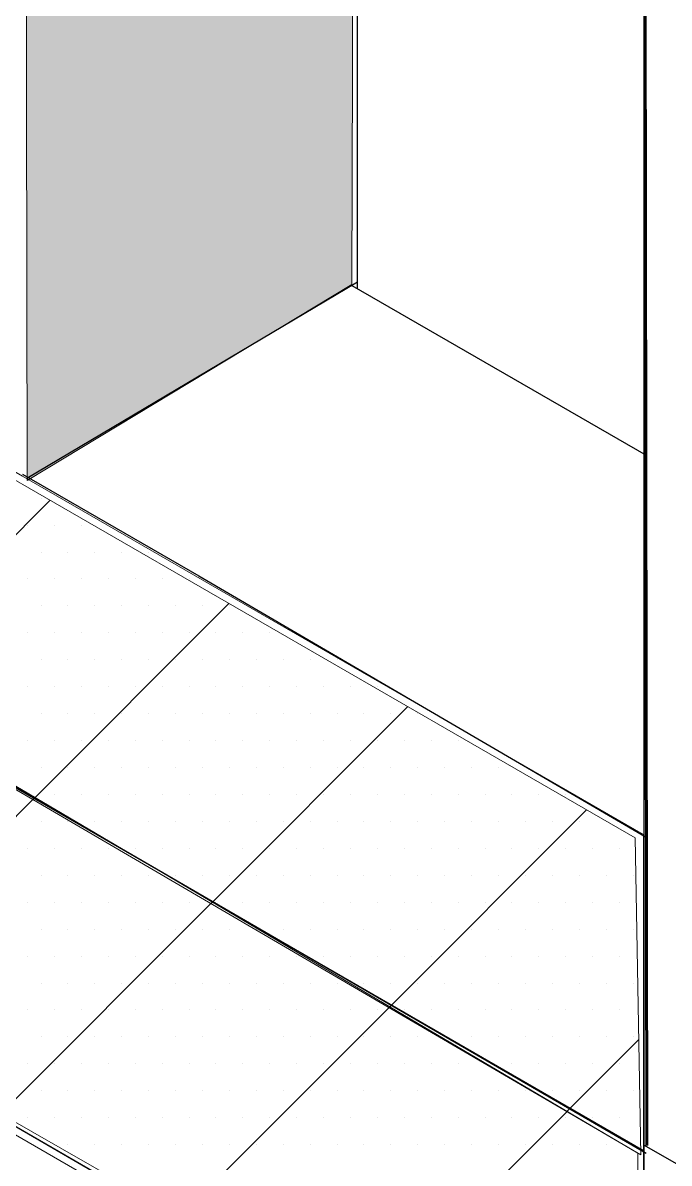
# Model space of a CAD drawing. Extents: x -1328 to 5679, y -4611 to 1603.
# Drawn here: x -223.7 to -191.3, y 946.5 to 1003.7 of the extents above; entities that cross this region are included whole.
import ezdxf

# ---------------------------------------------------------------- set-up
doc = ezdxf.new("R2010")
doc.units = 0
doc.header["$MEASUREMENT"] = 0
for name, color, linetype, lineweight in [('.ATI-HATCH', 7, 'Continuous', 0), ('G-ANNO-TTLB', 7, 'Continuous', 0), ('Layer 12', 7, 'Continuous', 0), ('TYVEK', 7, 'Continuous', 0)]:
    doc.layers.add(name, color=color, linetype=linetype, lineweight=lineweight)
pattern_1 = [(45, (0, 0), (-7.07107, 7.07107), [])]

# ---------------------------------------------------------------- blocks, each defined once
blk = doc.blocks.new('Block_251')
at = {"layer": '.ATI-HATCH'}
for points in [[(-192.587, 947.13), (-192.587, 947.13), (-192.582, 962.97), (-192.582, 962.97), (-192.582, 962.97), (-223.739, 980.945), (-223.739, 980.945), (-223.739, 980.945), (-241.741, 991.338), (-241.741, 991.338), (-241.741, 991.338), (-241.741, 975.488), (-241.741, 975.488), (-241.741, 975.488), (-192.587, 947.13), (-192.587, 947.13)], [(-241.741, 975.488), (-241.741, 975.488), (-252.017, 969.7), (-252.017, 969.7), (-252.017, 969.7), (-256.57, 967.136), (-256.57, 967.136), (-256.57, 967.136), (-192.592, 930.126), (-192.592, 930.126), (-192.592, 930.126), (-192.587, 947.13), (-192.587, 947.13), (-192.587, 947.13), (-241.741, 975.488), (-241.741, 975.488)]]:
    blk.add_open_spline(points, degree=3, knots=[0, 0, 0, 0, 1, 1, 1, 2, 2, 2, 3, 3, 3, 4, 4, 4, 5, 5, 5, 5], dxfattribs=at)
at = {"layer": '.ATI-HATCH', "color": 8, "lineweight": 0, "true_color": 0x808080}
for points in [[(-222.811, 979.834), (-222.811, 979.834), (-222.811, 979.834), (-222.811, 979.834)], [(-223.486, 978.484), (-223.486, 978.484), (-223.486, 978.484), (-223.486, 978.484)], [(-222.136, 978.484), (-222.136, 978.484), (-222.136, 978.484), (-222.136, 978.484)], [(-220.786, 978.484), (-220.786, 978.484), (-220.786, 978.484), (-220.786, 978.484)], [(-222.811, 977.133), (-222.811, 977.133), (-222.811, 977.133), (-222.811, 977.133)], [(-221.461, 977.133), (-221.461, 977.133), (-221.461, 977.133), (-221.461, 977.133)], [(-220.111, 977.133), (-220.111, 977.133), (-220.111, 977.133), (-220.111, 977.133)], [(-218.76, 977.133), (-218.76, 977.133), (-218.76, 977.133), (-218.76, 977.133)], [(-217.41, 977.133), (-217.41, 977.133), (-217.41, 977.133), (-217.41, 977.133)], [(-223.486, 975.783), (-223.486, 975.783), (-223.486, 975.783), (-223.486, 975.783)], [(-222.136, 975.783), (-222.136, 975.783), (-222.136, 975.783), (-222.136, 975.783)], [(-220.786, 975.783), (-220.786, 975.783), (-220.786, 975.783), (-220.786, 975.783)], [(-219.436, 975.783), (-219.436, 975.783), (-219.436, 975.783), (-219.436, 975.783)], [(-218.085, 975.783), (-218.085, 975.783), (-218.085, 975.783), (-218.085, 975.783)], [(-216.735, 975.783), (-216.735, 975.783), (-216.735, 975.783), (-216.735, 975.783)], [(-215.385, 975.783), (-215.385, 975.783), (-215.385, 975.783), (-215.385, 975.783)], [(-222.811, 974.433), (-222.811, 974.433), (-222.811, 974.433), (-222.811, 974.433)], [(-221.461, 974.433), (-221.461, 974.433), (-221.461, 974.433), (-221.461, 974.433)], [(-220.111, 974.433), (-220.111, 974.433), (-220.111, 974.433), (-220.111, 974.433)], [(-218.76, 974.433), (-218.76, 974.433), (-218.76, 974.433), (-218.76, 974.433)], [(-217.41, 974.433), (-217.41, 974.433), (-217.41, 974.433), (-217.41, 974.433)], [(-216.06, 974.433), (-216.06, 974.433), (-216.06, 974.433), (-216.06, 974.433)], [(-214.71, 974.433), (-214.71, 974.433), (-214.71, 974.433), (-214.71, 974.433)], [(-213.36, 974.433), (-213.36, 974.433), (-213.36, 974.433), (-213.36, 974.433)], [(-223.486, 973.083), (-223.486, 973.083), (-223.486, 973.083), (-223.486, 973.083)], [(-222.136, 973.083), (-222.136, 973.083), (-222.136, 973.083), (-222.136, 973.083)], [(-220.786, 973.083), (-220.786, 973.083), (-220.786, 973.083), (-220.786, 973.083)], [(-219.436, 973.083), (-219.436, 973.083), (-219.436, 973.083), (-219.436, 973.083)], [(-218.085, 973.083), (-218.085, 973.083), (-218.085, 973.083), (-218.085, 973.083)], [(-216.735, 973.083), (-216.735, 973.083), (-216.735, 973.083), (-216.735, 973.083)], [(-215.385, 973.083), (-215.385, 973.083), (-215.385, 973.083), (-215.385, 973.083)], [(-214.035, 973.083), (-214.035, 973.083), (-214.035, 973.083), (-214.035, 973.083)], [(-212.685, 973.083), (-212.685, 973.083), (-212.685, 973.083), (-212.685, 973.083)], [(-211.334, 973.083), (-211.334, 973.083), (-211.334, 973.083), (-211.334, 973.083)], [(-222.811, 971.733), (-222.811, 971.733), (-222.811, 971.733), (-222.811, 971.733)], [(-221.461, 971.733), (-221.461, 971.733), (-221.461, 971.733), (-221.461, 971.733)], [(-220.111, 971.733), (-220.111, 971.733), (-220.111, 971.733), (-220.111, 971.733)], [(-218.76, 971.733), (-218.76, 971.733), (-218.76, 971.733), (-218.76, 971.733)], [(-217.41, 971.733), (-217.41, 971.733), (-217.41, 971.733), (-217.41, 971.733)], [(-216.06, 971.733), (-216.06, 971.733), (-216.06, 971.733), (-216.06, 971.733)], [(-214.71, 971.733), (-214.71, 971.733), (-214.71, 971.733), (-214.71, 971.733)], [(-213.36, 971.733), (-213.36, 971.733), (-213.36, 971.733), (-213.36, 971.733)], [(-212.009, 971.733), (-212.009, 971.733), (-212.009, 971.733), (-212.009, 971.733)], [(-210.659, 971.733), (-210.659, 971.733), (-210.659, 971.733), (-210.659, 971.733)], [(-209.309, 971.733), (-209.309, 971.733), (-209.309, 971.733), (-209.309, 971.733)], [(-207.959, 971.733), (-207.959, 971.733), (-207.959, 971.733), (-207.959, 971.733)], [(-223.486, 970.382), (-223.486, 970.382), (-223.486, 970.382), (-223.486, 970.382)], [(-222.136, 970.382), (-222.136, 970.382), (-222.136, 970.382), (-222.136, 970.382)], [(-220.786, 970.382), (-220.786, 970.382), (-220.786, 970.382), (-220.786, 970.382)], [(-219.436, 970.382), (-219.436, 970.382), (-219.436, 970.382), (-219.436, 970.382)], [(-218.085, 970.382), (-218.085, 970.382), (-218.085, 970.382), (-218.085, 970.382)], [(-216.735, 970.382), (-216.735, 970.382), (-216.735, 970.382), (-216.735, 970.382)], [(-215.385, 970.382), (-215.385, 970.382), (-215.385, 970.382), (-215.385, 970.382)], [(-214.035, 970.382), (-214.035, 970.382), (-214.035, 970.382), (-214.035, 970.382)], [(-212.685, 970.382), (-212.685, 970.382), (-212.685, 970.382), (-212.685, 970.382)], [(-211.334, 970.382), (-211.334, 970.382), (-211.334, 970.382), (-211.334, 970.382)], [(-209.984, 970.382), (-209.984, 970.382), (-209.984, 970.382), (-209.984, 970.382)], [(-208.634, 970.382), (-208.634, 970.382), (-208.634, 970.382), (-208.634, 970.382)], [(-207.284, 970.382), (-207.284, 970.382), (-207.284, 970.382), (-207.284, 970.382)], [(-205.934, 970.382), (-205.934, 970.382), (-205.934, 970.382), (-205.934, 970.382)], [(-222.811, 969.032), (-222.811, 969.032), (-222.811, 969.032), (-222.811, 969.032)], [(-221.461, 969.032), (-221.461, 969.032), (-221.461, 969.032), (-221.461, 969.032)], [(-220.111, 969.032), (-220.111, 969.032), (-220.111, 969.032), (-220.111, 969.032)], [(-218.76, 969.032), (-218.76, 969.032), (-218.76, 969.032), (-218.76, 969.032)], [(-217.41, 969.032), (-217.41, 969.032), (-217.41, 969.032), (-217.41, 969.032)], [(-216.06, 969.032), (-216.06, 969.032), (-216.06, 969.032), (-216.06, 969.032)], [(-214.71, 969.032), (-214.71, 969.032), (-214.71, 969.032), (-214.71, 969.032)], [(-213.36, 969.032), (-213.36, 969.032), (-213.36, 969.032), (-213.36, 969.032)], [(-212.009, 969.032), (-212.009, 969.032), (-212.009, 969.032), (-212.009, 969.032)], [(-210.659, 969.032), (-210.659, 969.032), (-210.659, 969.032), (-210.659, 969.032)], [(-209.309, 969.032), (-209.309, 969.032), (-209.309, 969.032), (-209.309, 969.032)], [(-207.959, 969.032), (-207.959, 969.032), (-207.959, 969.032), (-207.959, 969.032)], [(-206.609, 969.032), (-206.609, 969.032), (-206.609, 969.032), (-206.609, 969.032)], [(-205.258, 969.032), (-205.258, 969.032), (-205.258, 969.032), (-205.258, 969.032)], [(-203.908, 969.032), (-203.908, 969.032), (-203.908, 969.032), (-203.908, 969.032)], [(-223.486, 967.682), (-223.486, 967.682), (-223.486, 967.682), (-223.486, 967.682)], [(-222.136, 967.682), (-222.136, 967.682), (-222.136, 967.682), (-222.136, 967.682)], [(-220.786, 967.682), (-220.786, 967.682), (-220.786, 967.682), (-220.786, 967.682)], [(-219.436, 967.682), (-219.436, 967.682), (-219.436, 967.682), (-219.436, 967.682)], [(-218.085, 967.682), (-218.085, 967.682), (-218.085, 967.682), (-218.085, 967.682)], [(-216.735, 967.682), (-216.735, 967.682), (-216.735, 967.682), (-216.735, 967.682)], [(-215.385, 967.682), (-215.385, 967.682), (-215.385, 967.682), (-215.385, 967.682)], [(-214.035, 967.682), (-214.035, 967.682), (-214.035, 967.682), (-214.035, 967.682)], [(-212.685, 967.682), (-212.685, 967.682), (-212.685, 967.682), (-212.685, 967.682)], [(-211.334, 967.682), (-211.334, 967.682), (-211.334, 967.682), (-211.334, 967.682)], [(-209.984, 967.682), (-209.984, 967.682), (-209.984, 967.682), (-209.984, 967.682)], [(-208.634, 967.682), (-208.634, 967.682), (-208.634, 967.682), (-208.634, 967.682)], [(-207.284, 967.682), (-207.284, 967.682), (-207.284, 967.682), (-207.284, 967.682)], [(-205.934, 967.682), (-205.934, 967.682), (-205.934, 967.682), (-205.934, 967.682)], [(-204.583, 967.682), (-204.583, 967.682), (-204.583, 967.682), (-204.583, 967.682)], [(-203.233, 967.682), (-203.233, 967.682), (-203.233, 967.682), (-203.233, 967.682)], [(-201.883, 967.682), (-201.883, 967.682), (-201.883, 967.682), (-201.883, 967.682)], [(-222.811, 966.332), (-222.811, 966.332), (-222.811, 966.332), (-222.811, 966.332)], [(-221.461, 966.332), (-221.461, 966.332), (-221.461, 966.332), (-221.461, 966.332)], [(-220.111, 966.332), (-220.111, 966.332), (-220.111, 966.332), (-220.111, 966.332)], [(-218.76, 966.332), (-218.76, 966.332), (-218.76, 966.332), (-218.76, 966.332)], [(-217.41, 966.332), (-217.41, 966.332), (-217.41, 966.332), (-217.41, 966.332)], [(-216.06, 966.332), (-216.06, 966.332), (-216.06, 966.332), (-216.06, 966.332)], [(-214.71, 966.332), (-214.71, 966.332), (-214.71, 966.332), (-214.71, 966.332)], [(-213.36, 966.332), (-213.36, 966.332), (-213.36, 966.332), (-213.36, 966.332)], [(-212.009, 966.332), (-212.009, 966.332), (-212.009, 966.332), (-212.009, 966.332)], [(-210.659, 966.332), (-210.659, 966.332), (-210.659, 966.332), (-210.659, 966.332)], [(-209.309, 966.332), (-209.309, 966.332), (-209.309, 966.332), (-209.309, 966.332)], [(-207.959, 966.332), (-207.959, 966.332), (-207.959, 966.332), (-207.959, 966.332)], [(-206.609, 966.332), (-206.609, 966.332), (-206.609, 966.332), (-206.609, 966.332)], [(-205.258, 966.332), (-205.258, 966.332), (-205.258, 966.332), (-205.258, 966.332)], [(-203.908, 966.332), (-203.908, 966.332), (-203.908, 966.332), (-203.908, 966.332)], [(-202.558, 966.332), (-202.558, 966.332), (-202.558, 966.332), (-202.558, 966.332)], [(-201.208, 966.332), (-201.208, 966.332), (-201.208, 966.332), (-201.208, 966.332)], [(-199.858, 966.332), (-199.858, 966.332), (-199.858, 966.332), (-199.858, 966.332)], [(-198.507, 966.332), (-198.507, 966.332), (-198.507, 966.332), (-198.507, 966.332)], [(-223.486, 964.982), (-223.486, 964.982), (-223.486, 964.982), (-223.486, 964.982)], [(-222.136, 964.982), (-222.136, 964.982), (-222.136, 964.982), (-222.136, 964.982)], [(-220.786, 964.982), (-220.786, 964.982), (-220.786, 964.982), (-220.786, 964.982)], [(-219.436, 964.982), (-219.436, 964.982), (-219.436, 964.982), (-219.436, 964.982)], [(-218.085, 964.982), (-218.085, 964.982), (-218.085, 964.982), (-218.085, 964.982)], [(-216.735, 964.982), (-216.735, 964.982), (-216.735, 964.982), (-216.735, 964.982)], [(-215.385, 964.982), (-215.385, 964.982), (-215.385, 964.982), (-215.385, 964.982)], [(-214.035, 964.982), (-214.035, 964.982), (-214.035, 964.982), (-214.035, 964.982)], [(-212.685, 964.982), (-212.685, 964.982), (-212.685, 964.982), (-212.685, 964.982)], [(-211.334, 964.982), (-211.334, 964.982), (-211.334, 964.982), (-211.334, 964.982)], [(-209.984, 964.982), (-209.984, 964.982), (-209.984, 964.982), (-209.984, 964.982)], [(-208.634, 964.982), (-208.634, 964.982), (-208.634, 964.982), (-208.634, 964.982)], [(-207.284, 964.982), (-207.284, 964.982), (-207.284, 964.982), (-207.284, 964.982)], [(-205.934, 964.982), (-205.934, 964.982), (-205.934, 964.982), (-205.934, 964.982)], [(-204.583, 964.982), (-204.583, 964.982), (-204.583, 964.982), (-204.583, 964.982)], [(-203.233, 964.982), (-203.233, 964.982), (-203.233, 964.982), (-203.233, 964.982)], [(-201.883, 964.982), (-201.883, 964.982), (-201.883, 964.982), (-201.883, 964.982)], [(-200.533, 964.982), (-200.533, 964.982), (-200.533, 964.982), (-200.533, 964.982)], [(-199.183, 964.982), (-199.183, 964.982), (-199.183, 964.982), (-199.183, 964.982)], [(-197.832, 964.982), (-197.832, 964.982), (-197.832, 964.982), (-197.832, 964.982)], [(-196.482, 964.982), (-196.482, 964.982), (-196.482, 964.982), (-196.482, 964.982)], [(-222.811, 963.631), (-222.811, 963.631), (-222.811, 963.631), (-222.811, 963.631)], [(-221.461, 963.631), (-221.461, 963.631), (-221.461, 963.631), (-221.461, 963.631)], [(-220.111, 963.631), (-220.111, 963.631), (-220.111, 963.631), (-220.111, 963.631)], [(-218.76, 963.631), (-218.76, 963.631), (-218.76, 963.631), (-218.76, 963.631)], [(-217.41, 963.631), (-217.41, 963.631), (-217.41, 963.631), (-217.41, 963.631)], [(-216.06, 963.631), (-216.06, 963.631), (-216.06, 963.631), (-216.06, 963.631)], [(-214.71, 963.631), (-214.71, 963.631), (-214.71, 963.631), (-214.71, 963.631)], [(-213.36, 963.631), (-213.36, 963.631), (-213.36, 963.631), (-213.36, 963.631)], [(-212.009, 963.631), (-212.009, 963.631), (-212.009, 963.631), (-212.009, 963.631)], [(-210.659, 963.631), (-210.659, 963.631), (-210.659, 963.631), (-210.659, 963.631)], [(-209.309, 963.631), (-209.309, 963.631), (-209.309, 963.631), (-209.309, 963.631)], [(-207.959, 963.631), (-207.959, 963.631), (-207.959, 963.631), (-207.959, 963.631)], [(-206.609, 963.631), (-206.609, 963.631), (-206.609, 963.631), (-206.609, 963.631)], [(-205.258, 963.631), (-205.258, 963.631), (-205.258, 963.631), (-205.258, 963.631)], [(-203.908, 963.631), (-203.908, 963.631), (-203.908, 963.631), (-203.908, 963.631)], [(-202.558, 963.631), (-202.558, 963.631), (-202.558, 963.631), (-202.558, 963.631)], [(-201.208, 963.631), (-201.208, 963.631), (-201.208, 963.631), (-201.208, 963.631)], [(-199.858, 963.631), (-199.858, 963.631), (-199.858, 963.631), (-199.858, 963.631)], [(-198.507, 963.631), (-198.507, 963.631), (-198.507, 963.631), (-198.507, 963.631)], [(-197.157, 963.631), (-197.157, 963.631), (-197.157, 963.631), (-197.157, 963.631)], [(-195.807, 963.631), (-195.807, 963.631), (-195.807, 963.631), (-195.807, 963.631)], [(-194.457, 963.631), (-194.457, 963.631), (-194.457, 963.631), (-194.457, 963.631)], [(-223.486, 962.281), (-223.486, 962.281), (-223.486, 962.281), (-223.486, 962.281)], [(-222.136, 962.281), (-222.136, 962.281), (-222.136, 962.281), (-222.136, 962.281)], [(-220.786, 962.281), (-220.786, 962.281), (-220.786, 962.281), (-220.786, 962.281)], [(-219.436, 962.281), (-219.436, 962.281), (-219.436, 962.281), (-219.436, 962.281)], [(-218.085, 962.281), (-218.085, 962.281), (-218.085, 962.281), (-218.085, 962.281)], [(-216.735, 962.281), (-216.735, 962.281), (-216.735, 962.281), (-216.735, 962.281)], [(-215.385, 962.281), (-215.385, 962.281), (-215.385, 962.281), (-215.385, 962.281)], [(-214.035, 962.281), (-214.035, 962.281), (-214.035, 962.281), (-214.035, 962.281)], [(-212.685, 962.281), (-212.685, 962.281), (-212.685, 962.281), (-212.685, 962.281)], [(-211.334, 962.281), (-211.334, 962.281), (-211.334, 962.281), (-211.334, 962.281)], [(-209.984, 962.281), (-209.984, 962.281), (-209.984, 962.281), (-209.984, 962.281)], [(-208.634, 962.281), (-208.634, 962.281), (-208.634, 962.281), (-208.634, 962.281)], [(-207.284, 962.281), (-207.284, 962.281), (-207.284, 962.281), (-207.284, 962.281)], [(-205.934, 962.281), (-205.934, 962.281), (-205.934, 962.281), (-205.934, 962.281)], [(-204.583, 962.281), (-204.583, 962.281), (-204.583, 962.281), (-204.583, 962.281)], [(-203.233, 962.281), (-203.233, 962.281), (-203.233, 962.281), (-203.233, 962.281)], [(-201.883, 962.281), (-201.883, 962.281), (-201.883, 962.281), (-201.883, 962.281)], [(-200.533, 962.281), (-200.533, 962.281), (-200.533, 962.281), (-200.533, 962.281)], [(-199.183, 962.281), (-199.183, 962.281), (-199.183, 962.281), (-199.183, 962.281)], [(-197.832, 962.281), (-197.832, 962.281), (-197.832, 962.281), (-197.832, 962.281)], [(-196.482, 962.281), (-196.482, 962.281), (-196.482, 962.281), (-196.482, 962.281)], [(-195.132, 962.281), (-195.132, 962.281), (-195.132, 962.281), (-195.132, 962.281)], [(-193.782, 962.281), (-193.782, 962.281), (-193.782, 962.281), (-193.782, 962.281)], [(-222.811, 960.931), (-222.811, 960.931), (-222.811, 960.931), (-222.811, 960.931)], [(-221.461, 960.931), (-221.461, 960.931), (-221.461, 960.931), (-221.461, 960.931)], [(-220.111, 960.931), (-220.111, 960.931), (-220.111, 960.931), (-220.111, 960.931)], [(-218.76, 960.931), (-218.76, 960.931), (-218.76, 960.931), (-218.76, 960.931)], [(-217.41, 960.931), (-217.41, 960.931), (-217.41, 960.931), (-217.41, 960.931)], [(-216.06, 960.931), (-216.06, 960.931), (-216.06, 960.931), (-216.06, 960.931)], [(-214.71, 960.931), (-214.71, 960.931), (-214.71, 960.931), (-214.71, 960.931)], [(-213.36, 960.931), (-213.36, 960.931), (-213.36, 960.931), (-213.36, 960.931)], [(-212.009, 960.931), (-212.009, 960.931), (-212.009, 960.931), (-212.009, 960.931)], [(-210.659, 960.931), (-210.659, 960.931), (-210.659, 960.931), (-210.659, 960.931)], [(-209.309, 960.931), (-209.309, 960.931), (-209.309, 960.931), (-209.309, 960.931)], [(-207.959, 960.931), (-207.959, 960.931), (-207.959, 960.931), (-207.959, 960.931)], [(-206.609, 960.931), (-206.609, 960.931), (-206.609, 960.931), (-206.609, 960.931)], [(-205.258, 960.931), (-205.258, 960.931), (-205.258, 960.931), (-205.258, 960.931)], [(-203.908, 960.931), (-203.908, 960.931), (-203.908, 960.931), (-203.908, 960.931)], [(-202.558, 960.931), (-202.558, 960.931), (-202.558, 960.931), (-202.558, 960.931)], [(-201.208, 960.931), (-201.208, 960.931), (-201.208, 960.931), (-201.208, 960.931)], [(-199.858, 960.931), (-199.858, 960.931), (-199.858, 960.931), (-199.858, 960.931)], [(-198.507, 960.931), (-198.507, 960.931), (-198.507, 960.931), (-198.507, 960.931)], [(-197.157, 960.931), (-197.157, 960.931), (-197.157, 960.931), (-197.157, 960.931)], [(-195.807, 960.931), (-195.807, 960.931), (-195.807, 960.931), (-195.807, 960.931)], [(-194.457, 960.931), (-194.457, 960.931), (-194.457, 960.931), (-194.457, 960.931)], [(-193.107, 960.931), (-193.107, 960.931), (-193.107, 960.931), (-193.107, 960.931)], [(-223.486, 959.581), (-223.486, 959.581), (-223.486, 959.581), (-223.486, 959.581)], [(-222.136, 959.581), (-222.136, 959.581), (-222.136, 959.581), (-222.136, 959.581)], [(-220.786, 959.581), (-220.786, 959.581), (-220.786, 959.581), (-220.786, 959.581)], [(-219.436, 959.581), (-219.436, 959.581), (-219.436, 959.581), (-219.436, 959.581)], [(-218.085, 959.581), (-218.085, 959.581), (-218.085, 959.581), (-218.085, 959.581)], [(-216.735, 959.581), (-216.735, 959.581), (-216.735, 959.581), (-216.735, 959.581)], [(-215.385, 959.581), (-215.385, 959.581), (-215.385, 959.581), (-215.385, 959.581)], [(-214.035, 959.581), (-214.035, 959.581), (-214.035, 959.581), (-214.035, 959.581)], [(-212.685, 959.581), (-212.685, 959.581), (-212.685, 959.581), (-212.685, 959.581)], [(-211.334, 959.581), (-211.334, 959.581), (-211.334, 959.581), (-211.334, 959.581)], [(-209.984, 959.581), (-209.984, 959.581), (-209.984, 959.581), (-209.984, 959.581)], [(-208.634, 959.581), (-208.634, 959.581), (-208.634, 959.581), (-208.634, 959.581)], [(-207.284, 959.581), (-207.284, 959.581), (-207.284, 959.581), (-207.284, 959.581)], [(-205.934, 959.581), (-205.934, 959.581), (-205.934, 959.581), (-205.934, 959.581)], [(-204.583, 959.581), (-204.583, 959.581), (-204.583, 959.581), (-204.583, 959.581)], [(-203.233, 959.581), (-203.233, 959.581), (-203.233, 959.581), (-203.233, 959.581)], [(-201.883, 959.581), (-201.883, 959.581), (-201.883, 959.581), (-201.883, 959.581)], [(-200.533, 959.581), (-200.533, 959.581), (-200.533, 959.581), (-200.533, 959.581)], [(-199.183, 959.581), (-199.183, 959.581), (-199.183, 959.581), (-199.183, 959.581)], [(-197.832, 959.581), (-197.832, 959.581), (-197.832, 959.581), (-197.832, 959.581)], [(-196.482, 959.581), (-196.482, 959.581), (-196.482, 959.581), (-196.482, 959.581)], [(-195.132, 959.581), (-195.132, 959.581), (-195.132, 959.581), (-195.132, 959.581)], [(-193.782, 959.581), (-193.782, 959.581), (-193.782, 959.581), (-193.782, 959.581)], [(-222.811, 958.231), (-222.811, 958.231), (-222.811, 958.231), (-222.811, 958.231)], [(-221.461, 958.231), (-221.461, 958.231), (-221.461, 958.231), (-221.461, 958.231)], [(-220.111, 958.231), (-220.111, 958.231), (-220.111, 958.231), (-220.111, 958.231)], [(-218.76, 958.231), (-218.76, 958.231), (-218.76, 958.231), (-218.76, 958.231)], [(-217.41, 958.231), (-217.41, 958.231), (-217.41, 958.231), (-217.41, 958.231)], [(-216.06, 958.231), (-216.06, 958.231), (-216.06, 958.231), (-216.06, 958.231)], [(-214.71, 958.231), (-214.71, 958.231), (-214.71, 958.231), (-214.71, 958.231)], [(-213.36, 958.231), (-213.36, 958.231), (-213.36, 958.231), (-213.36, 958.231)], [(-212.009, 958.231), (-212.009, 958.231), (-212.009, 958.231), (-212.009, 958.231)], [(-210.659, 958.231), (-210.659, 958.231), (-210.659, 958.231), (-210.659, 958.231)], [(-209.309, 958.231), (-209.309, 958.231), (-209.309, 958.231), (-209.309, 958.231)], [(-207.959, 958.231), (-207.959, 958.231), (-207.959, 958.231), (-207.959, 958.231)], [(-206.609, 958.231), (-206.609, 958.231), (-206.609, 958.231), (-206.609, 958.231)], [(-205.258, 958.231), (-205.258, 958.231), (-205.258, 958.231), (-205.258, 958.231)], [(-203.908, 958.231), (-203.908, 958.231), (-203.908, 958.231), (-203.908, 958.231)], [(-202.558, 958.231), (-202.558, 958.231), (-202.558, 958.231), (-202.558, 958.231)], [(-201.208, 958.231), (-201.208, 958.231), (-201.208, 958.231), (-201.208, 958.231)], [(-199.858, 958.231), (-199.858, 958.231), (-199.858, 958.231), (-199.858, 958.231)], [(-198.507, 958.231), (-198.507, 958.231), (-198.507, 958.231), (-198.507, 958.231)], [(-197.157, 958.231), (-197.157, 958.231), (-197.157, 958.231), (-197.157, 958.231)], [(-195.807, 958.231), (-195.807, 958.231), (-195.807, 958.231), (-195.807, 958.231)], [(-194.457, 958.231), (-194.457, 958.231), (-194.457, 958.231), (-194.457, 958.231)], [(-193.107, 958.231), (-193.107, 958.231), (-193.107, 958.231), (-193.107, 958.231)], [(-223.486, 956.881), (-223.486, 956.881), (-223.486, 956.881), (-223.486, 956.881)], [(-222.136, 956.881), (-222.136, 956.881), (-222.136, 956.881), (-222.136, 956.881)], [(-220.786, 956.881), (-220.786, 956.881), (-220.786, 956.881), (-220.786, 956.881)], [(-219.436, 956.881), (-219.436, 956.881), (-219.436, 956.881), (-219.436, 956.881)], [(-218.085, 956.881), (-218.085, 956.881), (-218.085, 956.881), (-218.085, 956.881)], [(-216.735, 956.881), (-216.735, 956.881), (-216.735, 956.881), (-216.735, 956.881)], [(-215.385, 956.881), (-215.385, 956.881), (-215.385, 956.881), (-215.385, 956.881)], [(-214.035, 956.881), (-214.035, 956.881), (-214.035, 956.881), (-214.035, 956.881)], [(-212.685, 956.881), (-212.685, 956.881), (-212.685, 956.881), (-212.685, 956.881)], [(-211.334, 956.881), (-211.334, 956.881), (-211.334, 956.881), (-211.334, 956.881)], [(-209.984, 956.881), (-209.984, 956.881), (-209.984, 956.881), (-209.984, 956.881)], [(-208.634, 956.881), (-208.634, 956.881), (-208.634, 956.881), (-208.634, 956.881)], [(-207.284, 956.881), (-207.284, 956.881), (-207.284, 956.881), (-207.284, 956.881)], [(-205.934, 956.881), (-205.934, 956.881), (-205.934, 956.881), (-205.934, 956.881)], [(-204.583, 956.881), (-204.583, 956.881), (-204.583, 956.881), (-204.583, 956.881)], [(-203.233, 956.881), (-203.233, 956.881), (-203.233, 956.881), (-203.233, 956.881)], [(-201.883, 956.881), (-201.883, 956.881), (-201.883, 956.881), (-201.883, 956.881)], [(-200.533, 956.881), (-200.533, 956.881), (-200.533, 956.881), (-200.533, 956.881)], [(-199.183, 956.881), (-199.183, 956.881), (-199.183, 956.881), (-199.183, 956.881)], [(-197.832, 956.881), (-197.832, 956.881), (-197.832, 956.881), (-197.832, 956.881)], [(-196.482, 956.881), (-196.482, 956.881), (-196.482, 956.881), (-196.482, 956.881)], [(-195.132, 956.881), (-195.132, 956.881), (-195.132, 956.881), (-195.132, 956.881)], [(-193.782, 956.881), (-193.782, 956.881), (-193.782, 956.881), (-193.782, 956.881)], [(-222.811, 955.53), (-222.811, 955.53), (-222.811, 955.53), (-222.811, 955.53)], [(-221.461, 955.53), (-221.461, 955.53), (-221.461, 955.53), (-221.461, 955.53)], [(-220.111, 955.53), (-220.111, 955.53), (-220.111, 955.53), (-220.111, 955.53)], [(-218.76, 955.53), (-218.76, 955.53), (-218.76, 955.53), (-218.76, 955.53)], [(-217.41, 955.53), (-217.41, 955.53), (-217.41, 955.53), (-217.41, 955.53)], [(-216.06, 955.53), (-216.06, 955.53), (-216.06, 955.53), (-216.06, 955.53)], [(-214.71, 955.53), (-214.71, 955.53), (-214.71, 955.53), (-214.71, 955.53)], [(-213.36, 955.53), (-213.36, 955.53), (-213.36, 955.53), (-213.36, 955.53)], [(-212.009, 955.53), (-212.009, 955.53), (-212.009, 955.53), (-212.009, 955.53)], [(-210.659, 955.53), (-210.659, 955.53), (-210.659, 955.53), (-210.659, 955.53)], [(-209.309, 955.53), (-209.309, 955.53), (-209.309, 955.53), (-209.309, 955.53)], [(-207.959, 955.53), (-207.959, 955.53), (-207.959, 955.53), (-207.959, 955.53)], [(-206.609, 955.53), (-206.609, 955.53), (-206.609, 955.53), (-206.609, 955.53)], [(-205.258, 955.53), (-205.258, 955.53), (-205.258, 955.53), (-205.258, 955.53)], [(-203.908, 955.53), (-203.908, 955.53), (-203.908, 955.53), (-203.908, 955.53)], [(-202.558, 955.53), (-202.558, 955.53), (-202.558, 955.53), (-202.558, 955.53)], [(-201.208, 955.53), (-201.208, 955.53), (-201.208, 955.53), (-201.208, 955.53)], [(-199.858, 955.53), (-199.858, 955.53), (-199.858, 955.53), (-199.858, 955.53)], [(-198.507, 955.53), (-198.507, 955.53), (-198.507, 955.53), (-198.507, 955.53)], [(-197.157, 955.53), (-197.157, 955.53), (-197.157, 955.53), (-197.157, 955.53)], [(-195.807, 955.53), (-195.807, 955.53), (-195.807, 955.53), (-195.807, 955.53)], [(-194.457, 955.53), (-194.457, 955.53), (-194.457, 955.53), (-194.457, 955.53)], [(-193.107, 955.53), (-193.107, 955.53), (-193.107, 955.53), (-193.107, 955.53)], [(-223.486, 954.18), (-223.486, 954.18), (-223.486, 954.18), (-223.486, 954.18)], [(-222.136, 954.18), (-222.136, 954.18), (-222.136, 954.18), (-222.136, 954.18)], [(-220.786, 954.18), (-220.786, 954.18), (-220.786, 954.18), (-220.786, 954.18)], [(-219.436, 954.18), (-219.436, 954.18), (-219.436, 954.18), (-219.436, 954.18)], [(-218.085, 954.18), (-218.085, 954.18), (-218.085, 954.18), (-218.085, 954.18)], [(-216.735, 954.18), (-216.735, 954.18), (-216.735, 954.18), (-216.735, 954.18)], [(-215.385, 954.18), (-215.385, 954.18), (-215.385, 954.18), (-215.385, 954.18)], [(-214.035, 954.18), (-214.035, 954.18), (-214.035, 954.18), (-214.035, 954.18)], [(-212.685, 954.18), (-212.685, 954.18), (-212.685, 954.18), (-212.685, 954.18)], [(-211.334, 954.18), (-211.334, 954.18), (-211.334, 954.18), (-211.334, 954.18)], [(-209.984, 954.18), (-209.984, 954.18), (-209.984, 954.18), (-209.984, 954.18)], [(-208.634, 954.18), (-208.634, 954.18), (-208.634, 954.18), (-208.634, 954.18)], [(-207.284, 954.18), (-207.284, 954.18), (-207.284, 954.18), (-207.284, 954.18)], [(-205.934, 954.18), (-205.934, 954.18), (-205.934, 954.18), (-205.934, 954.18)], [(-204.583, 954.18), (-204.583, 954.18), (-204.583, 954.18), (-204.583, 954.18)], [(-203.233, 954.18), (-203.233, 954.18), (-203.233, 954.18), (-203.233, 954.18)], [(-201.883, 954.18), (-201.883, 954.18), (-201.883, 954.18), (-201.883, 954.18)], [(-200.533, 954.18), (-200.533, 954.18), (-200.533, 954.18), (-200.533, 954.18)], [(-199.183, 954.18), (-199.183, 954.18), (-199.183, 954.18), (-199.183, 954.18)], [(-197.832, 954.18), (-197.832, 954.18), (-197.832, 954.18), (-197.832, 954.18)], [(-196.482, 954.18), (-196.482, 954.18), (-196.482, 954.18), (-196.482, 954.18)], [(-195.132, 954.18), (-195.132, 954.18), (-195.132, 954.18), (-195.132, 954.18)], [(-193.782, 954.18), (-193.782, 954.18), (-193.782, 954.18), (-193.782, 954.18)], [(-222.811, 952.83), (-222.811, 952.83), (-222.811, 952.83), (-222.811, 952.83)], [(-221.461, 952.83), (-221.461, 952.83), (-221.461, 952.83), (-221.461, 952.83)], [(-220.111, 952.83), (-220.111, 952.83), (-220.111, 952.83), (-220.111, 952.83)], [(-218.76, 952.83), (-218.76, 952.83), (-218.76, 952.83), (-218.76, 952.83)], [(-217.41, 952.83), (-217.41, 952.83), (-217.41, 952.83), (-217.41, 952.83)], [(-216.06, 952.83), (-216.06, 952.83), (-216.06, 952.83), (-216.06, 952.83)], [(-214.71, 952.83), (-214.71, 952.83), (-214.71, 952.83), (-214.71, 952.83)], [(-213.36, 952.83), (-213.36, 952.83), (-213.36, 952.83), (-213.36, 952.83)], [(-212.009, 952.83), (-212.009, 952.83), (-212.009, 952.83), (-212.009, 952.83)], [(-210.659, 952.83), (-210.659, 952.83), (-210.659, 952.83), (-210.659, 952.83)], [(-209.309, 952.83), (-209.309, 952.83), (-209.309, 952.83), (-209.309, 952.83)], [(-207.959, 952.83), (-207.959, 952.83), (-207.959, 952.83), (-207.959, 952.83)], [(-206.609, 952.83), (-206.609, 952.83), (-206.609, 952.83), (-206.609, 952.83)], [(-205.258, 952.83), (-205.258, 952.83), (-205.258, 952.83), (-205.258, 952.83)], [(-203.908, 952.83), (-203.908, 952.83), (-203.908, 952.83), (-203.908, 952.83)], [(-202.558, 952.83), (-202.558, 952.83), (-202.558, 952.83), (-202.558, 952.83)], [(-201.208, 952.83), (-201.208, 952.83), (-201.208, 952.83), (-201.208, 952.83)], [(-199.858, 952.83), (-199.858, 952.83), (-199.858, 952.83), (-199.858, 952.83)], [(-198.507, 952.83), (-198.507, 952.83), (-198.507, 952.83), (-198.507, 952.83)], [(-197.157, 952.83), (-197.157, 952.83), (-197.157, 952.83), (-197.157, 952.83)], [(-195.807, 952.83), (-195.807, 952.83), (-195.807, 952.83), (-195.807, 952.83)], [(-194.457, 952.83), (-194.457, 952.83), (-194.457, 952.83), (-194.457, 952.83)], [(-193.107, 952.83), (-193.107, 952.83), (-193.107, 952.83), (-193.107, 952.83)], [(-223.486, 951.48), (-223.486, 951.48), (-223.486, 951.48), (-223.486, 951.48)], [(-222.136, 951.48), (-222.136, 951.48), (-222.136, 951.48), (-222.136, 951.48)], [(-220.786, 951.48), (-220.786, 951.48), (-220.786, 951.48), (-220.786, 951.48)], [(-219.436, 951.48), (-219.436, 951.48), (-219.436, 951.48), (-219.436, 951.48)], [(-218.085, 951.48), (-218.085, 951.48), (-218.085, 951.48), (-218.085, 951.48)], [(-216.735, 951.48), (-216.735, 951.48), (-216.735, 951.48), (-216.735, 951.48)], [(-215.385, 951.48), (-215.385, 951.48), (-215.385, 951.48), (-215.385, 951.48)], [(-214.035, 951.48), (-214.035, 951.48), (-214.035, 951.48), (-214.035, 951.48)], [(-212.685, 951.48), (-212.685, 951.48), (-212.685, 951.48), (-212.685, 951.48)], [(-211.334, 951.48), (-211.334, 951.48), (-211.334, 951.48), (-211.334, 951.48)], [(-209.984, 951.48), (-209.984, 951.48), (-209.984, 951.48), (-209.984, 951.48)], [(-208.634, 951.48), (-208.634, 951.48), (-208.634, 951.48), (-208.634, 951.48)], [(-207.284, 951.48), (-207.284, 951.48), (-207.284, 951.48), (-207.284, 951.48)], [(-205.934, 951.48), (-205.934, 951.48), (-205.934, 951.48), (-205.934, 951.48)], [(-204.583, 951.48), (-204.583, 951.48), (-204.583, 951.48), (-204.583, 951.48)], [(-203.233, 951.48), (-203.233, 951.48), (-203.233, 951.48), (-203.233, 951.48)], [(-201.883, 951.48), (-201.883, 951.48), (-201.883, 951.48), (-201.883, 951.48)], [(-200.533, 951.48), (-200.533, 951.48), (-200.533, 951.48), (-200.533, 951.48)], [(-199.183, 951.48), (-199.183, 951.48), (-199.183, 951.48), (-199.183, 951.48)], [(-197.832, 951.48), (-197.832, 951.48), (-197.832, 951.48), (-197.832, 951.48)], [(-196.482, 951.48), (-196.482, 951.48), (-196.482, 951.48), (-196.482, 951.48)], [(-195.132, 951.48), (-195.132, 951.48), (-195.132, 951.48), (-195.132, 951.48)], [(-193.782, 951.48), (-193.782, 951.48), (-193.782, 951.48), (-193.782, 951.48)], [(-222.811, 950.13), (-222.811, 950.13), (-222.811, 950.13), (-222.811, 950.13)], [(-221.461, 950.13), (-221.461, 950.13), (-221.461, 950.13), (-221.461, 950.13)], [(-220.111, 950.13), (-220.111, 950.13), (-220.111, 950.13), (-220.111, 950.13)], [(-218.76, 950.13), (-218.76, 950.13), (-218.76, 950.13), (-218.76, 950.13)], [(-217.41, 950.13), (-217.41, 950.13), (-217.41, 950.13), (-217.41, 950.13)], [(-216.06, 950.13), (-216.06, 950.13), (-216.06, 950.13), (-216.06, 950.13)], [(-214.71, 950.13), (-214.71, 950.13), (-214.71, 950.13), (-214.71, 950.13)], [(-213.36, 950.13), (-213.36, 950.13), (-213.36, 950.13), (-213.36, 950.13)], [(-212.009, 950.13), (-212.009, 950.13), (-212.009, 950.13), (-212.009, 950.13)], [(-210.659, 950.13), (-210.659, 950.13), (-210.659, 950.13), (-210.659, 950.13)], [(-209.309, 950.13), (-209.309, 950.13), (-209.309, 950.13), (-209.309, 950.13)], [(-207.959, 950.13), (-207.959, 950.13), (-207.959, 950.13), (-207.959, 950.13)], [(-206.609, 950.13), (-206.609, 950.13), (-206.609, 950.13), (-206.609, 950.13)], [(-205.258, 950.13), (-205.258, 950.13), (-205.258, 950.13), (-205.258, 950.13)], [(-203.908, 950.13), (-203.908, 950.13), (-203.908, 950.13), (-203.908, 950.13)], [(-202.558, 950.13), (-202.558, 950.13), (-202.558, 950.13), (-202.558, 950.13)], [(-201.208, 950.13), (-201.208, 950.13), (-201.208, 950.13), (-201.208, 950.13)], [(-199.858, 950.13), (-199.858, 950.13), (-199.858, 950.13), (-199.858, 950.13)], [(-198.507, 950.13), (-198.507, 950.13), (-198.507, 950.13), (-198.507, 950.13)], [(-197.157, 950.13), (-197.157, 950.13), (-197.157, 950.13), (-197.157, 950.13)], [(-195.807, 950.13), (-195.807, 950.13), (-195.807, 950.13), (-195.807, 950.13)], [(-194.457, 950.13), (-194.457, 950.13), (-194.457, 950.13), (-194.457, 950.13)], [(-193.107, 950.13), (-193.107, 950.13), (-193.107, 950.13), (-193.107, 950.13)], [(-223.486, 948.779), (-223.486, 948.779), (-223.486, 948.779), (-223.486, 948.779)], [(-222.136, 948.779), (-222.136, 948.779), (-222.136, 948.779), (-222.136, 948.779)], [(-220.786, 948.779), (-220.786, 948.779), (-220.786, 948.779), (-220.786, 948.779)], [(-219.436, 948.779), (-219.436, 948.779), (-219.436, 948.779), (-219.436, 948.779)], [(-218.085, 948.779), (-218.085, 948.779), (-218.085, 948.779), (-218.085, 948.779)], [(-216.735, 948.779), (-216.735, 948.779), (-216.735, 948.779), (-216.735, 948.779)], [(-215.385, 948.779), (-215.385, 948.779), (-215.385, 948.779), (-215.385, 948.779)], [(-214.035, 948.779), (-214.035, 948.779), (-214.035, 948.779), (-214.035, 948.779)], [(-212.685, 948.779), (-212.685, 948.779), (-212.685, 948.779), (-212.685, 948.779)], [(-211.334, 948.779), (-211.334, 948.779), (-211.334, 948.779), (-211.334, 948.779)], [(-209.984, 948.779), (-209.984, 948.779), (-209.984, 948.779), (-209.984, 948.779)], [(-208.634, 948.779), (-208.634, 948.779), (-208.634, 948.779), (-208.634, 948.779)], [(-207.284, 948.779), (-207.284, 948.779), (-207.284, 948.779), (-207.284, 948.779)], [(-205.934, 948.779), (-205.934, 948.779), (-205.934, 948.779), (-205.934, 948.779)], [(-204.583, 948.779), (-204.583, 948.779), (-204.583, 948.779), (-204.583, 948.779)], [(-203.233, 948.779), (-203.233, 948.779), (-203.233, 948.779), (-203.233, 948.779)], [(-201.883, 948.779), (-201.883, 948.779), (-201.883, 948.779), (-201.883, 948.779)], [(-200.533, 948.779), (-200.533, 948.779), (-200.533, 948.779), (-200.533, 948.779)], [(-199.183, 948.779), (-199.183, 948.779), (-199.183, 948.779), (-199.183, 948.779)], [(-197.832, 948.779), (-197.832, 948.779), (-197.832, 948.779), (-197.832, 948.779)], [(-196.482, 948.779), (-196.482, 948.779), (-196.482, 948.779), (-196.482, 948.779)], [(-195.132, 948.779), (-195.132, 948.779), (-195.132, 948.779), (-195.132, 948.779)], [(-193.782, 948.779), (-193.782, 948.779), (-193.782, 948.779), (-193.782, 948.779)], [(-221.461, 947.429), (-221.461, 947.429), (-221.461, 947.429), (-221.461, 947.429)], [(-220.111, 947.429), (-220.111, 947.429), (-220.111, 947.429), (-220.111, 947.429)], [(-218.76, 947.429), (-218.76, 947.429), (-218.76, 947.429), (-218.76, 947.429)], [(-217.41, 947.429), (-217.41, 947.429), (-217.41, 947.429), (-217.41, 947.429)], [(-216.06, 947.429), (-216.06, 947.429), (-216.06, 947.429), (-216.06, 947.429)], [(-214.71, 947.429), (-214.71, 947.429), (-214.71, 947.429), (-214.71, 947.429)], [(-213.36, 947.429), (-213.36, 947.429), (-213.36, 947.429), (-213.36, 947.429)], [(-212.009, 947.429), (-212.009, 947.429), (-212.009, 947.429), (-212.009, 947.429)], [(-210.659, 947.429), (-210.659, 947.429), (-210.659, 947.429), (-210.659, 947.429)], [(-209.309, 947.429), (-209.309, 947.429), (-209.309, 947.429), (-209.309, 947.429)], [(-207.959, 947.429), (-207.959, 947.429), (-207.959, 947.429), (-207.959, 947.429)], [(-206.609, 947.429), (-206.609, 947.429), (-206.609, 947.429), (-206.609, 947.429)], [(-205.258, 947.429), (-205.258, 947.429), (-205.258, 947.429), (-205.258, 947.429)], [(-203.908, 947.429), (-203.908, 947.429), (-203.908, 947.429), (-203.908, 947.429)], [(-202.558, 947.429), (-202.558, 947.429), (-202.558, 947.429), (-202.558, 947.429)], [(-201.208, 947.429), (-201.208, 947.429), (-201.208, 947.429), (-201.208, 947.429)], [(-199.858, 947.429), (-199.858, 947.429), (-199.858, 947.429), (-199.858, 947.429)], [(-198.507, 947.429), (-198.507, 947.429), (-198.507, 947.429), (-198.507, 947.429)], [(-197.157, 947.429), (-197.157, 947.429), (-197.157, 947.429), (-197.157, 947.429)], [(-195.807, 947.429), (-195.807, 947.429), (-195.807, 947.429), (-195.807, 947.429)], [(-194.457, 947.429), (-194.457, 947.429), (-194.457, 947.429), (-194.457, 947.429)], [(-193.107, 947.429), (-193.107, 947.429), (-193.107, 947.429), (-193.107, 947.429)]]:
    blk.add_open_spline(points, degree=3, dxfattribs=at)

msp = doc.modelspace()

# ---------------------------------------------------------------- hatches: boundary and pattern name
at = {"layer": 'G-ANNO-TTLB', "true_color": 0xff00ff, "transparency": 33554687}
h = msp.add_hatch(color=6, dxfattribs=at)
edge = h.paths.add_edge_path()
edge.add_spline(control_points=[(1625.998, -853.91), (1625.998, -853.91), (-1303.52, -853.91), (-1303.52, -853.91), (-1303.52, -853.91), (-1303.52, 1603.09), (-1303.52, 1603.09), (-1303.52, 1603.09), (1625.998, 1603.09), (1625.998, 1603.09), (1625.998, 1603.09), (1625.998, -853.91), (1625.998, -853.91)], knot_values=[0, 0, 0, 0, 1, 1, 1, 2, 2, 2, 3, 3, 3, 4, 4, 4, 4], degree=3, periodic=0)
edge = h.paths.add_edge_path()
edge.add_spline(control_points=[(-1294.52, 1594.09), (-1294.52, 1594.09), (-1294.52, -844.91), (-1294.52, -844.91), (-1294.52, -844.91), (1616.998, -844.91), (1616.998, -844.91), (1616.998, -844.91), (1616.998, 1594.09), (1616.998, 1594.09), (1616.998, 1594.09), (-1294.52, 1594.09), (-1294.52, 1594.09)], knot_values=[0, 0, 0, 0, 1, 1, 1, 2, 2, 2, 3, 3, 3, 4, 4, 4, 4], degree=3, periodic=0)
edge.add_line((-1294.52, 1594.09), (-1294.52, 1594.09))
at = {"layer": 'Layer 12', "true_color": 0x848484, "transparency": 33554495}
h = msp.add_hatch(color=252, dxfattribs=at)
h.dxf.hatch_style = 2
h.paths.add_polyline_path([(-207.213, 990.541), (-223.504, 980.722), (-223.714, 1097.118), (-206.916, 1087.645)])
at = {"layer": 'Layer 12', "true_color": 0x000000, "transparency": 33554687}
h = msp.add_hatch(dxfattribs=at)
h.set_pattern_fill('_U', color=18, scale=10, angle=45, style=2, pattern_type=0)
h.set_pattern_definition(pattern_1)
h.paths.add_polyline_path([(-192.72, 946.918), (-241.477, 975.368), (-240.899, 990.411), (-192.993, 962.809)])
h = msp.add_hatch(dxfattribs=at)
h.set_pattern_fill('_U', color=18, scale=10, angle=45, style=2, pattern_type=0)
h.set_pattern_definition(pattern_1)
h.paths.add_polyline_path([(-192.859, 930.668), (-256.57, 967.136), (-241.557, 975.686), (-192.859, 946.999)])
h = msp.add_hatch(dxfattribs=at)
h.set_pattern_fill('_U', color=18, scale=10, angle=45, style=2, pattern_type=0)
h.set_pattern_definition(pattern_1)
h.paths.add_polyline_path([(-192.853, 929.856), (-192.637, 916.684), (-268.505, 960.444), (-257.062, 966.971)])

# ---------------------------------------------------------------- linework, layer by layer
at = {"layer": 'G-ANNO-TTLB'}
for points in [[(1625.998, -853.91), (1625.998, -853.91), (-1303.52, -853.91), (-1303.52, -853.91), (-1303.52, -853.91), (-1303.52, 1603.09), (-1303.52, 1603.09), (-1303.52, 1603.09), (1625.998, 1603.09), (1625.998, 1603.09), (1625.998, 1603.09), (1625.998, -853.91), (1625.998, -853.91)], [(-1294.52, 1594.09), (-1294.52, 1594.09), (-1294.52, -844.91), (-1294.52, -844.91), (-1294.52, -844.91), (1616.998, -844.91), (1616.998, -844.91), (1616.998, -844.91), (1616.998, 1594.09), (1616.998, 1594.09), (1616.998, 1594.09), (-1294.52, 1594.09), (-1294.52, 1594.09)]]:
    msp.add_open_spline(points, degree=3, knots=[0, 0, 0, 0, 1, 1, 1, 2, 2, 2, 3, 3, 3, 4, 4, 4, 4], dxfattribs=at)
at = {"layer": 'Layer 12'}
for points in [[(-207.213, 990.541), (-223.504, 980.722), (-223.714, 1097.118), (-206.916, 1087.645)], [(-192.72, 946.918), (-241.477, 975.368), (-240.899, 990.411), (-192.993, 962.809)], [(-192.859, 930.668), (-256.57, 967.136), (-241.557, 975.686), (-192.859, 946.999)], [(-192.853, 929.856), (-192.637, 916.684), (-268.505, 960.444), (-257.062, 966.971)]]:
    msp.add_lwpolyline(points, close=True, dxfattribs=at)
at = {"layer": 'TYVEK', "color": 18, "lineweight": 25, "true_color": 0x000000}
for p, q in [((-206.939, 990.339), (-206.939, 1088.172)), ((-223.53, 980.829), (-206.939, 990.671)), ((-207.224, 990.503), (-192.456, 981.983))]:
    msp.add_line(p, q, dxfattribs=at)
at = {"layer": 'TYVEK', "color": 18, "lineweight": 60, "true_color": 0x000000}
msp.add_line((-192.406, 947.39), (-192.617, 1080.403), dxfattribs=at)
at = {"layer": 'TYVEK', "color": 4, "lineweight": 25, "true_color": 0x00ffff}
for p, q in [((-192.548, 908.903), (-192.548, 1079.691)), ((-223.739, 981.038), (-214.891, 975.933)), ((-214.891, 975.933), (-192.456, 962.842)), ((-241.741, 975.581), (-192.456, 946.999)), ((-256.57, 967.136), (-192.573, 930.115)), ((-192.548, 947.396), (-166.43, 932.442))]:
    msp.add_line(p, q, dxfattribs=at)

# ---------------------------------------------------------------- block references
at = {"layer": '.ATI-HATCH'}
msp.add_blockref('Block_251', (0, 0), dxfattribs=at)

doc.saveas('drawing.dxf')
